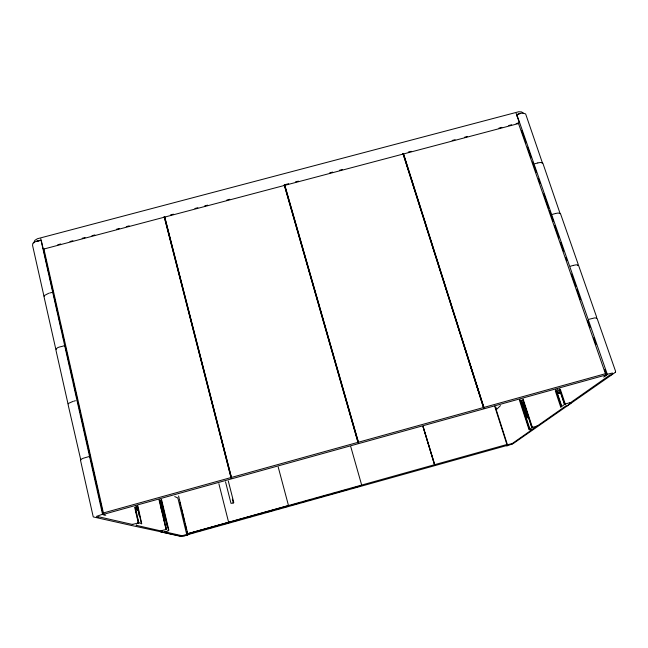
<?xml version="1.0" encoding="UTF-8"?>
<svg xmlns="http://www.w3.org/2000/svg" width="648" height="648" viewBox="0 0 648 648"><rect width="100%" height="100%" fill="white"/><g stroke="black" fill="none" stroke-linecap="round" stroke-linejoin="round"><path stroke-width="0.97" d="M68 403.858L55.987 350.374C55.534 346.729 61.665 346.955 63.901 345.805M77.42 400.181L77.217 400.804M65.116 345.635L64.922 346.251M33.753 242.968L34.83 240.368L37.398 238.739L518.635 111.772L521.6 111.918L523.552 113.279M612.684 373.645L610.845 375.111M96.625 516.326L102.449 514.293M103.891 514.787L102.87 514.536L103.202 513.005L605.734 373.637M557.053 389.772C557.952 396.317 560.569 393.304 557.79 389.181M361.803 485.53L350.738 446.585M516.748 115.919C517.663 112.744 523.22 112.663 525.641 113.935L542.587 163.409M518.392 123.128L605.702 374.431M615.317 372.341L615.576 371.296L597.043 318.265L594.88 317.86L588.87 319.326M596.419 318.249L596.622 317.05L578.534 265.316L576.234 264.805L573.529 265.356M577.992 265.478L578.121 264.133L560.48 213.638L558.155 213.014L555.474 213.516M233.078 502.864L233.79 502.565L228.307 481.059M496.903 409.099L500.491 405.599M162.308 531.255C158.412 530.898 167.152 529.424 165.71 529.627M161.563 499.657L168.861 530.153L168.164 530.348M535.248 427.259L533.984 428.288L535.588 427.162M560.901 407.082L564.951 404.085L570.791 402.457L570.086 402.643M603.701 377.096L604.876 376.261M605.054 376.132L605.767 375.629M605.945 375.5L607.135 374.657L102.87 514.536M533.717 428.474L512.357 443.467L508.259 444.609M537.467 425.841L566.101 405.745M571.172 402.189L610.262 374.755M537.589 426.587L513.313 443.524L506.752 446.01M566.668 406.118L571.01 403.096M537.686 426.522L570.815 403.412M571.163 403.153L615.308 372.357M135.173 507.117L138.834 522.847L132.362 524.443L132.824 524.281M141.645 523.535L137.894 505.91M161.652 530.777L161.271 530.858M168.61 530.25L168.237 530.331M565.412 403.915L564.951 404.085L565.696 403.866M48.721 293.252L44.226 295.61L44.129 297.238L55.858 349.426M536.585 426.206L537.192 426.044L532.162 427.445L529.035 429.673L519.34 399.881M529.262 429.64L529.789 429.462M565.493 403.89L564.951 404.085L565.542 403.882M510.559 444.601L512.349 443.985M73.054 401.371L68.307 403.477L68.137 404.83L80.773 459.853M532.664 427.275L532.162 427.445L532.802 427.259M141.75 523.746L141.304 523.835M161.587 509.498L162.146 509.336L160.291 500.062L163.247 509.733L165.127 518.813L164.236 519.089M164.041 518.594L164.6 518.432L162.146 509.336M164.106 518.829L164.794 518.927M164.179 519.008L164.738 518.854M160.307 531.344L161.619 530.979M168.221 530.931L163.871 532.146M529.967 430.005L533.409 429.041M187.118 533.839L507.02 444.463M288.433 505.634L187.304 533.887L187.402 534.308L195.194 532.13M187.645 533.976L229.36 522.32M186.308 534.568L182.08 535.75L163.968 531.627M199.098 531.036L202.014 530.218M210.786 527.772L213.702 526.954M222.475 524.507L225.399 523.689M234.163 521.243L239.031 519.882M247.803 517.428L250.727 516.61M259.492 514.164L262.416 513.346M266.312 512.26L269.236 511.442M271.18 510.899L274.104 510.081M278 508.988L280.924 508.178M282.868 507.627L287.744 506.266M291.608 505.14L299.4 502.961M303.296 501.876L306.212 501.058M308.165 500.515L311.089 499.697M314.985 498.604L317.901 497.794M319.853 497.243L324.721 495.882M326.665 495.339L329.589 494.529M331.533 493.979L336.409 492.618M338.353 492.075L348.089 489.353M351.986 488.268L359.778 486.089M187.604 534.892L183.659 535.953M187.855 535.126L182.315 536.196M517.452 114.388L520.644 113.505M607.038 374.325L612.465 373.021M558.981 392.729L559.613 392.55M559.054 393.004L559.686 392.826M559.07 393.231L559.702 393.053M559.03 393.344L559.661 393.174M73.848 401.161L75.427 400.731M570.41 266.198L573.431 265.38M552.396 214.358L555.385 213.548M49.564 293.058L51.88 292.442M534.811 163.75L537.767 162.964M41.018 240.133L102.611 514.609M516.812 114.558L607.387 374.584M57.745 244.758L60.677 243.98M69.944 241.534L72.86 240.756M82.15 238.302L85.082 237.533M91.911 235.726L94.843 234.949M116.559 229.206L119.475 228.436M126.271 226.638L129.187 225.869M170.465 214.958L173.421 214.172M194.91 208.494L197.843 207.725M204.679 205.91L207.603 205.141M226.849 200.054L229.765 199.284M285.663 184.502L288.668 183.708M295.439 181.918L298.428 181.132M329.686 172.87L332.61 172.093M339.414 170.294L342.379 169.509M408.264 152.094L411.205 151.316M452.158 140.494L455.082 139.717M464.632 137.198L467.548 136.42M498.96 128.118L501.884 127.348M508.704 125.542L511.628 124.772M516.132 123.582L519.048 122.812M43.853 249.043L518.651 123.517M136.655 525.155L136.064 525.285L136.59 525.18M137.838 522.887L138.437 522.758L137.983 522.839M137.903 522.863L138.437 522.758M570.37 402.538L570.54 402.481M537.848 162.907L540.521 162.462L542.854 163.191L560.147 213.686M181.861 536.333L131.747 525.536M131.52 525.488L93.247 516.91L80.595 460.663L80.797 459.456L83.009 458.33L88.849 456.605L89.521 456.921M160.502 531.838L180.897 536.406M96.771 516.974L98.318 517.323M98.488 516.748L132.038 524.37M136.372 525.358L160.777 530.906M104.044 514.82L104.652 514.966M104.806 515.006L105.802 515.249M139.053 522.904L141.434 523.487L137.303 505.788M174.741 496.562L177.382 497.794M40.678 240.457C38.378 240.926 31.631 241.445 32.554 245.381L43.999 296.314M43.829 248.581L103.567 513.71M516.083 113.351L516.893 114.882M516.65 114.947L519.186 122.237M521.681 130.394L526.014 142.884M527.496 147.145L531.198 157.788M532.656 162.008L536.301 172.522M538.496 178.816L540.14 183.562M543.721 193.89L548.686 208.194M549.577 210.77L553.23 221.284M554.72 225.569L559.022 237.97M560.528 242.32L563.59 251.116M565.842 257.621L566.838 260.488M571.536 274.015L575.91 286.602M576.793 289.17L580.446 299.684M587.744 320.72L590.077 327.426M593.69 337.851L595.998 344.485M604.641 369.401L606.301 374.171M560.269 389.124L565.04 403.348M559.516 389.132L564.659 404.474M559.346 389.051L564.489 404.409M556.721 391.173L561.524 405.518M555.668 389.375L561.427 406.596M555.287 390.809L560.731 407.09M523.106 398.982L532.186 426.813M522.928 399.929L532 427.721M522.75 399.873L531.822 427.688M520.862 401.404L529.602 428.239M519.882 399.589L529.554 429.3M495.769 406.912L496.376 408.807M495.744 408.2L507.141 443.864M494.659 406.158L507.044 444.941L507.692 445.273L187.094 534.859L187.207 533.863M403.404 153.382L484.137 408.151M465.021 348.454L483.991 408.208L403.283 153.463M402.926 153.503L483.74 408.281L403.04 153.527M434.913 465.094L423.16 426.522M422.99 426.538L434.662 465.175L422.966 426.578M284.691 184.761L358.611 442.973L284.569 184.842M284.334 184.907L358.223 443.094L284.205 184.891M278.195 466.965L288.611 505.983M164.633 216.497L231.587 478.208L164.535 216.578M164.292 216.643L231.215 478.321L164.147 216.626M232.357 499.179L233.345 503.05L230.996 503.342L225.528 481.829M218.87 483.692L228.768 522.871M178.581 495.971L179.051 497.915M179.253 498.733L187.677 533.393M179.917 502.467L180.622 505.359M181.092 507.287L182.031 511.151M182.501 513.078L184.607 521.762M185.077 523.689L186.486 529.473M186.948 531.4L187.75 534.389M187.547 533.952L187.653 534.365M177.892 498.085L186.624 534.033M161.149 499.616L168.423 530.048M162.421 506.59L163.831 512.479M165.702 520.336L167.111 526.225M159.473 500.102L166.504 529.578M160.672 506.161L162.073 512.05M163.247 516.958L164.649 522.847M165.119 524.815L166.058 528.744M158.995 499.697L165.969 528.946M138.251 511.807L139.166 515.735M136.639 506.42C138.939 512.876 136.161 510.916 135.983 506.21M135.869 511.24L136.785 515.168M137.238 517.136L138.607 523.025M134.719 507.497L138.113 522.086M103.664 513.119L103.81 513.775M43.214 248.484L49.159 274.849M49.532 276.51L53.525 294.233M53.97 296.201L58.19 314.912M58.482 316.192L59.519 320.817M59.964 322.785L62.022 331.898M62.41 333.615L64.014 340.726M65.075 345.433L68.405 360.199M68.842 362.167L69.733 366.104M70.292 368.582L72.965 380.425M73.41 382.401L74.398 386.775M74.836 388.751L77.055 398.593M77.922 402.4L78.837 406.466M79.242 408.264L80.117 412.169M80.781 415.093L83.495 427.145M83.94 429.114L84.605 432.07M85.05 434.039L87.828 446.334M88.266 448.286L89.149 452.199M89.586 454.151L90.599 458.646M91.044 460.615L92.534 467.216M92.818 468.496L93.863 473.121M94.154 474.401L97.038 487.199M97.484 489.167L98.366 493.104M98.812 495.08L99.703 499.017M100.148 500.985L101.031 504.922M101.404 506.566L103.251 514.763M41.278 240.424L43.003 248.103M40.816 238.756L41.026 240.489M521.105 400.172C522.782 405.648 524.613 413.942 527.375 417.984C525.731 412.533 523.803 404.109 521.105 400.172M532.543 427.307L532.615 427.283M40.152 240.359L37.025 241.137L40.152 240.359"/></g></svg>
